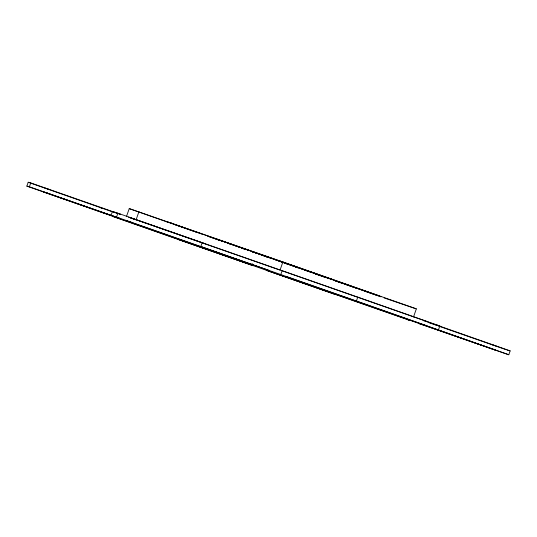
<?xml version="1.0" encoding="UTF-8"?>
<svg xmlns="http://www.w3.org/2000/svg" width="537" height="537" viewBox="0 0 537 537"><rect width="100%" height="100%" fill="white"/><g stroke="black" fill="none" stroke-linecap="round" stroke-linejoin="round"><path stroke-width="0.81" d="M252.236 263.58L251.692 265.13L26.85 186.117L28.206 182.244L30.737 182.942L120.637 214.37L111.756 211.551M26.85 186.117L29.381 186.816L30.737 182.942M29.381 186.816L111.078 215.344L112.434 211.471L117.898 213.209L427.868 321.811M111.078 215.344L116.542 217.082L117.898 213.209M126.41 216.706L129.242 208.611L282.892 261.962L416.343 308.869L413.51 316.964M138.929 211.692L136.096 219.787L130.88 218.129M202.187 242.643L200.825 246.517L357.253 301.351M282.892 261.962L280.059 270.057L129.269 217.371M280.77 274.608L282.126 270.729L358.609 297.471M438.461 329.852L439.816 325.979L357.749 297.136L356.393 301.015L508.794 354.756L510.15 350.883L429.701 322.643M507.136 350.017L510.15 350.883M508.794 354.756L178.304 239.542M100.835 207.879L102.862 208.484M406.388 319.32L409.785 320.354L266.204 270.218L334.007 294.048M375.316 294.685L379.263 295.921L279.018 260.687M44.846 188.057L48.538 189.192M435.655 324.704L439.816 325.979M416.343 308.869L384.15 297.934M423.592 320.696L428.909 322.361M128.477 217.096L205.449 243.818M132.095 222.553L127.121 220.969L269.252 270.601L116.542 217.082M166.859 221.727L172.545 223.506M372.51 293.793L374.618 294.464M112.421 216.344L251.692 265.13M491.026 344.358L496.074 345.982M426.512 325.69L286.785 276.743M262.231 254.988L269.292 257.418M252.471 251.779L256.27 253.088M259.311 254.135L266.157 256.491L252.672 251.759M280.596 261.573L288.752 264.385L260.586 254.491M169.712 222.6L332.168 279.488L216.27 238.985M252.598 251.833L267.641 257.089M275.555 259.854L293.766 266.211M295.35 266.761L376.182 294.954M266.533 256.787L270.487 258.163M286.308 263.687L298.169 267.829M306.077 270.594L311.614 272.528M315.568 273.91L326.644 277.777M335.343 280.811L353.534 287.167M355.111 287.718L371.725 293.517M264.681 256.216L268.634 257.592M295.538 266.99L297.907 267.815M315.32 273.897L325.603 277.488M335.095 280.804L342.217 283.288M346.177 284.67L353.292 287.161M354.876 287.711L357.253 288.537M365.952 291.578L380.988 296.827M428.996 322.724L436.393 325.274M438.467 326.033L506.351 349.741M216.27 238.985L249.504 250.645M166.933 221.774L201.717 234.004M208.041 236.226L223.056 241.502M229.38 243.724L239.656 247.335M242.026 248.175L245.98 249.557M252.303 251.786L254.679 252.618M263.372 255.672L265.741 256.505M129.242 208.611L167.826 222.17M174.122 224.385L193.81 231.306M195.387 231.856L197.75 232.689M207.987 236.287L219.794 240.442M229.245 243.758L231.608 244.59M241.845 248.188L245.778 249.571M28.206 182.244L111.018 211.316M47.175 193.072L43.49 191.937L119.281 218.25L47.175 193.072M427.553 326.241L419.196 323.623L495.443 350.09L427.553 326.241"/></g></svg>
